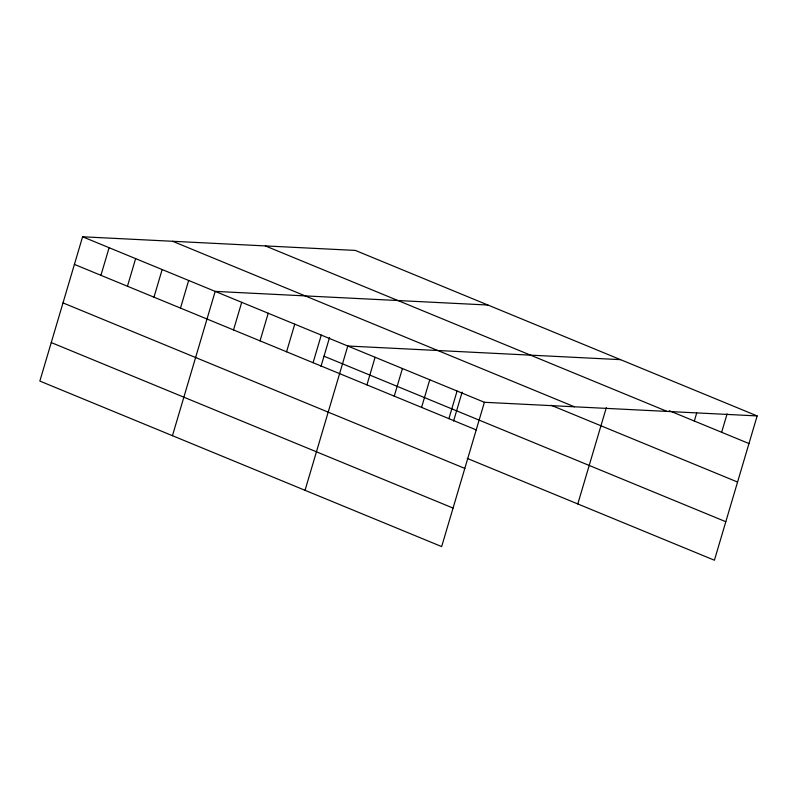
<?xml version="1.0" encoding="UTF-8"?>
<svg xmlns="http://www.w3.org/2000/svg" width="797" height="797" viewBox="0 0 797 797"><rect width="100%" height="100%" fill="white"/><g stroke="black" fill="none" stroke-linecap="round" stroke-linejoin="round"><path stroke-width="1.2" d="M757.15 415.924L355.342 250.417L82.589 236.779L39.85 381.076L441.658 546.583L484.397 402.286L757.15 415.924L714.411 560.221L467.291 458.434M100.93 275.324L109.109 247.708M127.45 286.243L135.629 258.627M153.97 297.171L162.15 269.545M180.491 308.09L188.67 280.474M172.451 435.69L215.19 291.393L487.943 305.032M233.531 329.938L241.71 302.322M260.051 340.857L268.23 313.241M286.571 351.786L294.751 324.17M313.082 362.705L321.271 335.089M320.982 366.401L329.54 337.539M305.042 490.314L347.781 346.008L620.534 359.646M366.929 384.881L375.108 357.265M394.246 396.139L402.435 368.523M421.573 407.397L429.752 379.77M448.9 418.644L457.079 391.028M453.583 421.025L462.13 392.164M577.795 503.953L606.318 407.656M694.326 421.035L696.708 412.976M721.644 432.283L727.103 413.872M669.281 410.714L748.971 443.54M265.331 245.914L667.139 411.421M172.6 241.282L574.408 406.779M551.225 405.294L737.564 482.046M82.589 236.779L484.397 402.286M324 356.209L725.808 521.716M74.41 264.395L476.217 429.902M63.003 302.9L464.81 468.407M51.257 342.571L453.065 508.078"/></g></svg>
